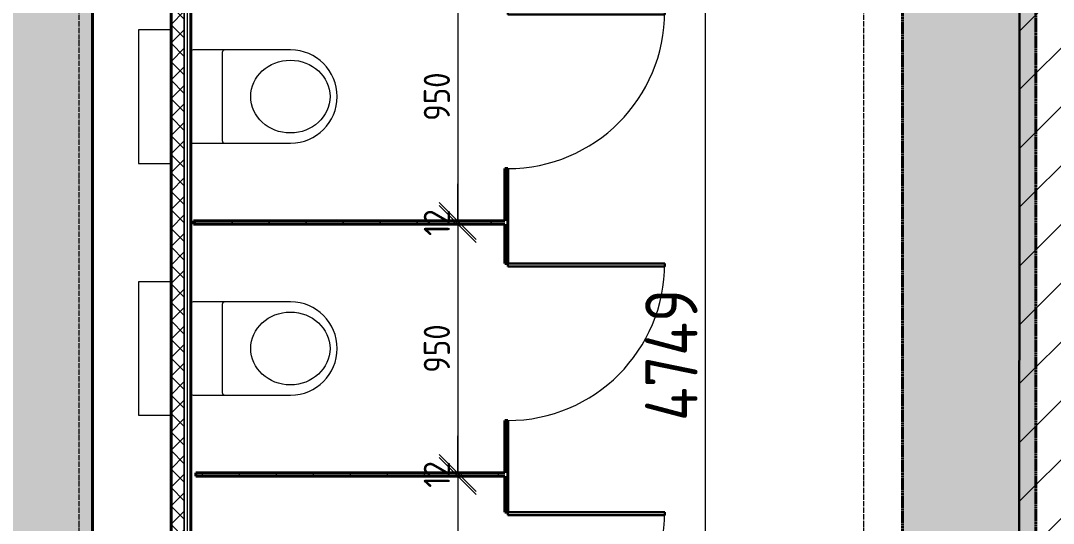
# Model space of a CAD drawing. Header units: millimetres. Extents: x -11886 to 379896, y -8130 to 47743.
# Drawn here: x 330241 to 334188, y 16771 to 18691 of the extents above; entities that cross this region are included whole.
import ezdxf

# ---------------------------------------------------------------- set-up
doc = ezdxf.new("R2010")
doc.units = ezdxf.units.MM
doc.linetypes.add('ADSK_Линия сетки', pattern=[25, 20, -2.5, 0, -2.5])
doc.linetypes.add('ADSK_Снесено', pattern=[4.5, 3, -1.5])
for name, color, linetype, lineweight, true_color in [('Двери', 5, 'Continuous', 18, 0x0000ff), ('Обобщенные модели', 5, 'Continuous', 18, 0x0000ff), ('Сантехника', 5, 'Continuous', 18, 0x0000ff), ('Стены внутренние', 5, 'Continuous', 18, 0x0000ff), ('Стены наружные', 1, 'ADSK_Снесено', 18, 0xff0000), ('Стены штриховка', 5, 'Continuous', 18, 0x0000ff)]:
    doc.layers.add(name, color=color, linetype=linetype, lineweight=lineweight, true_color=true_color)
doc.layers.add('Оси', color=7, linetype='Continuous', lineweight=9)
doc.layers.add('Размеры', color=7, linetype='Continuous', lineweight=9)
doc.styles.add('GOST Common_1', font='GOST_Common.ttf', dxfattribs={"width": 0.9, "height": 200})
doc.styles.add('GOST Common_3', font='GOST_Common.ttf', dxfattribs={"width": 0.9, "height": 100})
doc.dimstyles.new('ADSK_Основной_1_мм_Округление_до_1_мм_2', dxfattribs={"dimscale": 304.8, "dimtxt": 100.5715, "dimasz": 0.463911, "dimexe": 0.492126, "dimexo": 0.492126, "dimgap": 0.098425, "dimtad": 1, "dimdec": 0, "dimdsep": 46, "dimtxsty": 'GOST Common_3', "dimblk1": 'OBLIQUE', "dimblk2": 'OBLIQUE', "dimsah": 1, "dimcen": 0.09, "dimdle": 0.492126, "dimazin": 2, "dimtfac": 1, "dimtdec": 4, "dimtix": 1, "dimtmove": 0, "dimatfit": 3, "dimfxl": 1, "dimtvp": 1, "dimtolj": 1, "dimtzin": 0, "dimlwd": 20, "dimlwe": 20, "dimarcsym": 2})
doc.dimstyles.new('ADSK_Основной_2_мм_Округление_до_1_мм', dxfattribs={"dimscale": 304.8, "dimtxt": 201.142999, "dimasz": 0.463911, "dimexe": 0.492126, "dimexo": 0.492126, "dimgap": 0.098425, "dimtad": 1, "dimdec": 0, "dimdsep": 46, "dimtxsty": 'GOST Common_1', "dimblk1": 'OBLIQUE', "dimblk2": 'OBLIQUE', "dimsah": 1, "dimcen": 0.09, "dimdle": 0.492126, "dimazin": 2, "dimtfac": 1, "dimtdec": 4, "dimtix": 1, "dimtmove": 0, "dimatfit": 3, "dimfxl": 1, "dimtvp": 1, "dimtolj": 1, "dimtzin": 0, "dimlwd": 20, "dimlwe": 20, "dimarcsym": 2})
pattern_1 = [(45, (322754.53, 150), (-70.7107, 70.7107), [])]

# ---------------------------------------------------------------- blocks, each defined once
blk = doc.blocks.new('Дверь-Одинарная-Панель - 600 x 2150 мм с_у-1872436-04 План 4-го этажа')
at = {"layer": 'Двери', "lineweight": 30}
for p, q in [((288, -6), (300, -6)), ((288, -606), (288, -6)), ((300, -6), (300, -606)), ((300, -606), (288, -606))]:
    blk.add_line(p, q, dxfattribs=at)
at = {"layer": 'Двери'}
blk.add_arc((300, -6), 600, 180, 270, dxfattribs=at)
blk = doc.blocks.new('Туалет подвесной-Moderna R-Laufen - 000 White-2284892-04 План 4-го этажа')
at = {"layer": 'Обобщенные модели'}
for p, q in [((-53, 419.3), (-53, 47.4)), ((303, 47.4), (303, 419.3)), ((-43.1, 157.8), (293.1, 157.8))]:
    blk.add_line(p, q, dxfattribs=at)
for centre, radius, start, end in [((125, 419.3), 178, 360, 180), ((-43.1, 167.7), 9.89, 180, 270), ((293.1, 167.7), 9.89, 270, 360), ((-43.1, 47.4), 9.89, 180, 270), ((293.1, 47.4), 9.89, 270, 360)]:
    blk.add_arc(centre, radius, start, end, dxfattribs=at)
blk.add_ellipse((125, 418.3), major_axis=(0, 151.6), ratio=0.916517, dxfattribs=at)
at = {"layer": 'Сантехника'}
for p, q in [((-130, -37.5), (-130, -162.5)), ((380, -162.5), (380, -37.5)), ((-130, -162.5), (380, -162.5))]:
    blk.add_line(p, q, dxfattribs=at)
blk = doc.blocks.new('_Oblique')
at = {"color": 0, "linetype": 'ByBlock', "lineweight": -2}
blk.add_line((-0.5, -0.5), (0.5, 0.5), dxfattribs=at)
blk = doc.blocks.new('*D3001')
at = {"layer": 'Defpoints', "color": 0, "transparency": 16777216}
for p in [(332012, 18876.1), (331912, 17926.1), (332012, 17926.1)]:
    blk.add_point(p, dxfattribs=at)
at = {"layer": 'Размеры', "color": 0, "lineweight": 20, "transparency": 16777216}
for p, q in [((331912, 19026.1), (331912, 17776.1)), ((331862, 18876.1), (331762, 18876.1)), ((331862, 17926.1), (331762, 17926.1))]:
    blk.add_line(p, q, dxfattribs=at)
at = {"layer": 'Размеры', "color": 0, "lineweight": 20, "transparency": 16777216, "xscale": 141.4, "yscale": 141.4, "zscale": 141.4}
for p, rotation in [((331912, 18876.1), 90), ((331912, 17926.1), 270)]:
    blk.add_blockref('_Oblique', p, dxfattribs=dict(at, rotation=rotation))
at = {"layer": 'Размеры', "color": 0, "lineweight": 20, "transparency": 16777216, "insert": (331832, 18401.1), "char_height": 100, "width": 227.053, "attachment_point": 5, "rotation": 90, "style": 'GOST Common_3'}
blk.add_mtext('\\A1;950', dxfattribs=at)
blk = doc.blocks.new('*D3002')
at = {"layer": 'Defpoints', "color": 0, "transparency": 16777216}
for p in [(332012, 17926.1), (331912, 17914.1), (332012, 17914.1)]:
    blk.add_point(p, dxfattribs=at)
at = {"layer": 'Размеры', "color": 0, "lineweight": 20, "transparency": 16777216}
for p, q in [((331912, 17926.1), (331912, 18067.5)), ((331862, 17926.1), (331762, 17926.1)), ((331912, 17926.1), (331912, 17914.1)), ((331862, 17914.1), (331762, 17914.1)), ((331912, 17914.1), (331912, 17772.7))]:
    blk.add_line(p, q, dxfattribs=at)
at = {"layer": 'Размеры', "color": 0, "lineweight": 20, "transparency": 16777216, "xscale": 141.4, "yscale": 141.4, "zscale": 141.4}
for p, rotation in [((331912, 17926.1), 270), ((331912, 17914.1), 90)]:
    blk.add_blockref('_Oblique', p, dxfattribs=dict(at, rotation=rotation))
at = {"layer": 'Размеры', "color": 0, "lineweight": 20, "transparency": 16777216, "insert": (331832, 17920.1), "char_height": 100, "width": 128.868, "attachment_point": 5, "rotation": 90, "style": 'GOST Common_3'}
blk.add_mtext('\\A1;12', dxfattribs=at)
blk = doc.blocks.new('*D3003')
at = {"layer": 'Defpoints', "color": 0, "transparency": 16777216}
for p in [(332012, 17914.1), (331912, 16964.1), (332012, 16964.1)]:
    blk.add_point(p, dxfattribs=at)
at = {"layer": 'Размеры', "color": 0, "lineweight": 20, "transparency": 16777216}
for p, q in [((331912, 18064.1), (331912, 16814.1)), ((331862, 17914.1), (331762, 17914.1)), ((331862, 16964.1), (331762, 16964.1))]:
    blk.add_line(p, q, dxfattribs=at)
at = {"layer": 'Размеры', "color": 0, "lineweight": 20, "transparency": 16777216, "xscale": 141.4, "yscale": 141.4, "zscale": 141.4}
for p, rotation in [((331912, 17914.1), 90), ((331912, 16964.1), 270)]:
    blk.add_blockref('_Oblique', p, dxfattribs=dict(at, rotation=rotation))
at = {"layer": 'Размеры', "color": 0, "lineweight": 20, "transparency": 16777216, "insert": (331832, 17439.1), "char_height": 100, "width": 227.053, "attachment_point": 5, "rotation": 90, "style": 'GOST Common_3'}
blk.add_mtext('\\A1;950', dxfattribs=at)
blk = doc.blocks.new('*D3004')
at = {"layer": 'Defpoints', "color": 0, "transparency": 16777216}
for p in [(331912, 16952.1), (332012, 16964.1), (332012, 16952.1)]:
    blk.add_point(p, dxfattribs=at)
at = {"layer": 'Размеры', "color": 0, "lineweight": 20, "transparency": 16777216}
for p, q in [((331912, 16964.1), (331912, 17105.5)), ((331862, 16964.1), (331762, 16964.1)), ((331862, 16952.1), (331762, 16952.1)), ((331912, 16964.1), (331912, 16952.1)), ((331912, 16952.1), (331912, 16810.7))]:
    blk.add_line(p, q, dxfattribs=at)
at = {"layer": 'Размеры', "color": 0, "lineweight": 20, "transparency": 16777216, "xscale": 141.4, "yscale": 141.4, "zscale": 141.4}
for p, rotation in [((331912, 16964.1), 270), ((331912, 16952.1), 90)]:
    blk.add_blockref('_Oblique', p, dxfattribs=dict(at, rotation=rotation))
at = {"layer": 'Размеры', "color": 0, "lineweight": 20, "transparency": 16777216, "insert": (331832, 16958.1), "char_height": 100, "width": 128.868, "attachment_point": 5, "rotation": 90, "style": 'GOST Common_3'}
blk.add_mtext('\\A1;12', dxfattribs=at)
blk = doc.blocks.new('*D3005')
at = {"layer": 'Defpoints', "color": 0, "transparency": 16777216}
for p in [(332012, 16952.1), (331912, 16002.1), (332012, 16002.1)]:
    blk.add_point(p, dxfattribs=at)
at = {"layer": 'Размеры', "color": 0, "lineweight": 20, "transparency": 16777216}
for p, q in [((331912, 17102.1), (331912, 15852.1)), ((331862, 16952.1), (331762, 16952.1)), ((331862, 16002.1), (331762, 16002.1))]:
    blk.add_line(p, q, dxfattribs=at)
at = {"layer": 'Размеры', "color": 0, "lineweight": 20, "transparency": 16777216, "xscale": 141.4, "yscale": 141.4, "zscale": 141.4}
for p, rotation in [((331912, 16952.1), 90), ((331912, 16002.1), 270)]:
    blk.add_blockref('_Oblique', p, dxfattribs=dict(at, rotation=rotation))
at = {"layer": 'Размеры', "color": 0, "lineweight": 20, "transparency": 16777216, "insert": (331832, 16477.1), "char_height": 100, "width": 227.053, "attachment_point": 5, "rotation": 90, "style": 'GOST Common_3'}
blk.add_mtext('\\A1;950', dxfattribs=at)
blk = doc.blocks.new('*D3010')
at = {"layer": 'Defpoints', "color": 0, "transparency": 16777216}
for p in [(332858.4, 19788.6), (332975.9, 19788.6), (332103.3, 15040.1)]:
    blk.add_point(p, dxfattribs=at)
at = {"layer": 'Размеры', "color": 0, "lineweight": 20, "transparency": 16777216}
for p, q in [((332858.4, 14890.1), (332858.4, 19938.6)), ((332825.9, 19788.6), (332708.4, 19788.6)), ((332253.3, 15040.1), (333008.4, 15040.1))]:
    blk.add_line(p, q, dxfattribs=at)
at = {"layer": 'Размеры', "color": 0, "lineweight": 20, "transparency": 16777216, "xscale": 141.4, "yscale": 141.4, "zscale": 141.4}
for p, rotation in [((332858.4, 19788.6), 90), ((332858.4, 15040.1), 270)]:
    blk.add_blockref('_Oblique', p, dxfattribs=dict(at, rotation=rotation))
at = {"layer": 'Размеры', "color": 0, "lineweight": 20, "transparency": 16777216, "insert": (332728.4, 17414.4), "char_height": 200, "width": 646.385, "attachment_point": 5, "rotation": 90, "style": 'GOST Common_1'}
blk.add_mtext('\\A1;4749', dxfattribs=at)

msp = doc.modelspace()

# ---------------------------------------------------------------- hatches: boundary and pattern name
at = {"lineweight": 13, "true_color": 0x636466, "transparency": 33554559}
h = msp.add_hatch(dxfattribs=at)
h.set_pattern_fill('ANSI31', color=251, scale=50)
h.set_pattern_definition([(45, (322754.53, 85026.59), (-112.2532, 112.2532), [])])
h.paths.add_polyline_path([(354071.55, 43675.13), (341210.37, 43675.13), (341210.37, 21068.63), (334059.77, 21068.63), (334055.85, 13720.18), (337042.11, 13716.63), (337042.11, 13206.63), (335179.7, 13206.63), (335179.7, 11328.12), (358547.3, 11328.12), (358547.3, 13716.63), (361496.44, 13716.63), (361484.24, 21084.06), (354071.55, 21084.06)])
at = {"layer": 'Стены внутренние', "true_color": 0xc0c0c0}
msp.add_hatch(color=9, dxfattribs=at).paths.add_polyline_path([(330487.34, 12933.84), (330516.28, 12933.84), (330516.28, 20558.63), (330136.28, 20558.63), (330136.28, 13109.55), (330486.6, 13110.89), (330487.14, 12933.84)])
at = {"layer": 'Стены внутренние', "lineweight": 9}
h = msp.add_hatch(dxfattribs=at)
h.set_pattern_fill('FP_3', color=256, style=0, pattern_type=2)
h.set_pattern_definition([(45, (322754.535, 150), (-35.35534, 35.35534), []), (135, (322754.535, 150), (-35.35534, -35.35534), [])])
h.paths.add_polyline_path([(330866.28, 15040.12), (330866.28, 20558.63), (330816.28, 20558.63), (330816.28, 15040.12)])
h = msp.add_hatch(dxfattribs=at)
h.set_pattern_fill('FP_4', color=256, style=0, pattern_type=2)
h.set_pattern_definition(pattern_1)
h.paths.add_polyline_path([(332103.28, 15040.12), (332103.28, 15240.12), (332091.28, 15240.12), (332091.28, 15040.12)])
h.paths.add_polyline_path([(332103.28, 15840.12), (332103.28, 16214.12), (332091.28, 16214.12), (332091.28, 15840.12)])
h.paths.add_polyline_path([(332091.28, 16814.12), (332103.28, 16814.12), (332103.28, 17164.12), (332091.28, 17164.12), (332091.28, 16952.12)])
h.paths.add_polyline_path([(332091.28, 17764.12), (332103.28, 17764.12), (332103.28, 18126.12), (332091.28, 18126.12), (332091.28, 17888.96)])
h.paths.add_polyline_path([(332103.28, 18726.12), (332103.28, 18876.12), (332091.28, 18875.93), (332091.28, 18726.12)])
h = msp.add_hatch(dxfattribs=at)
h.set_pattern_fill('FP_4', color=256, style=0, pattern_type=2)
h.set_pattern_definition(pattern_1)
h.paths.add_polyline_path([(331444.99, 17914.12), (332091.28, 17914.12), (332091.28, 17926.12), (330901.34, 17926.12), (330901.34, 17914.12), (331273.06, 17914.12)])
h = msp.add_hatch(dxfattribs=at)
h.set_pattern_fill('FP_4', color=256, style=0, pattern_type=2)
h.set_pattern_definition(pattern_1)
h.paths.add_polyline_path([(331595.85, 16952.12), (332091.28, 16952.12), (332091.28, 16964.12), (330910.34, 16964.12), (330910.34, 16952.12), (331444.99, 16952.12)])
at = {"layer": 'Стены наружные', "true_color": 0xc0c0c0}
h = msp.add_hatch(color=9, dxfattribs=at)
h.paths.add_polyline_path([(334121.85, 13716.63), (334121.85, 14168.45), (333611.85, 14168.45), (333611.85, 13716.63), (333991.85, 13716.63)])
h.paths.add_polyline_path([(333716.18, 15018.45), (334121.85, 15018.45), (334121.85, 20558.63), (333611.85, 20558.63), (333611.85, 15018.45)])

# ---------------------------------------------------------------- linework, layer by layer
at = {"color": 251, "lineweight": 30, "true_color": 0x636466}
msp.add_lwpolyline([(334059.77, 21068.63), (334055.85, 13720.18), (337042.11, 13716.63), (337042.11, 13206.63), (335179.7, 13206.63), (335179.7, 11328.12), (358547.3, 11328.12), (358547.3, 13716.63), (361496.44, 13716.63), (361484.24, 21084.06), (354071.55, 21084.06), (354071.55, 43675.13), (341210.37, 43675.13), (341210.37, 21068.63), (334059.77, 21068.63)], dxfattribs=at)
at = {"layer": 'Оси', "linetype": 'ADSK_Линия сетки'}
for p, q in [((330464.44, -5025.59), (330464.44, 21818.8)), ((333464.44, -5025.59), (333464.44, 21818.8))]:
    msp.add_line(p, q, dxfattribs=at)
at = {"layer": 'Стены внутренние', "color": 18, "lineweight": 40, "true_color": 0x000000}
for p, q in [((330516.28, 13123.84), (330516.28, 20558.63)), ((330816.28, 20558.63), (330816.28, 15040.12)), ((330891.28, 15040.12), (330891.28, 20558.63)), ((332091.28, 18126.12), (332091.28, 17926.12)), ((332103.28, 18126.12), (332091.28, 18126.12)), ((332103.28, 17764.12), (332103.28, 18126.12)), ((332091.28, 17926.12), (330901.34, 17926.12)), ((330901.34, 17926.12), (330901.34, 17914.12)), ((330901.34, 17914.12), (332091.28, 17914.12)), ((332091.28, 17914.12), (332091.28, 17764.12)), ((332091.28, 17764.12), (332103.28, 17764.12)), ((332091.28, 17164.12), (332091.28, 16964.12)), ((332103.28, 17164.12), (332091.28, 17164.12)), ((332103.28, 16814.12), (332103.28, 17164.12)), ((332091.28, 16964.12), (330910.34, 16964.12)), ((330910.34, 16964.12), (330910.34, 16952.12)), ((330910.34, 16952.12), (332091.28, 16952.12)), ((332091.28, 16952.12), (332091.28, 16814.12)), ((332091.28, 16814.12), (332103.28, 16814.12))]:
    msp.add_line(p, q, dxfattribs=at)
at = {"layer": 'Стены наружные', "color": 18, "lineweight": 40, "true_color": 0x000000}
for p, q in [((334121.85, 15018.45), (334121.85, 21068.63)), ((333611.85, 18876.12), (333611.85, 15018.45))]:
    msp.add_line(p, q, dxfattribs=at)
at = {"layer": 'Стены штриховка'}
for p, q in [((330866.28, 15040.12), (330866.28, 20558.63)), ((330867.28, 15040.12), (330867.28, 20558.63)), ((330879.28, 15040.12), (330879.28, 20558.63))]:
    msp.add_line(p, q, dxfattribs=at)

# ---------------------------------------------------------------- block references
at = {"layer": 'Двери', "rotation": 89.99999999999991}
for p in [(332097.28, 18426.12), (332097.28, 17464.12), (332097.28, 16514.12)]:
    msp.add_blockref('Дверь-Одинарная-Панель - 600 x 2150 мм с_у-1872436-04 План 4-го этажа', p, dxfattribs=at)
at = {"layer": 'Сантехника', "rotation": 269.9999999999999}
for p in [(330853.78, 18526.12), (330853.78, 17564.12)]:
    msp.add_blockref('Туалет подвесной-Moderna R-Laufen - 000 White-2284892-04 План 4-го этажа', p, dxfattribs=at)

# ---------------------------------------------------------------- dimensions: what is measured, and where the dimension line sits
at = {"layer": 'Размеры', "lineweight": 20}
for base, p1, p2, dimstyle, override, picture, middle in [((332858.41, 19788.63), (332103.28, 15040.12), (332975.85, 19788.63), 'ADSK_Основной_2_мм_Округление_до_1_мм', {"dimpost": '<>', "dimfxl": 4828.019945}, '*D3010', (332728.41, 17414.37)), ((331912, 17926.12), (332011.99, 18876.12), (332011.99, 17926.12), 'ADSK_Основной_1_мм_Округление_до_1_мм_2', {"dimpost": '<>', "dimfxl": 950}, '*D3001', (331832, 18401.12)), ((331912, 17914.12), (332011.99, 17926.12), (332011.99, 17914.12), 'ADSK_Основной_1_мм_Округление_до_1_мм_2', {"dimpost": '<>', "dimfxl": 12}, '*D3002', (331832, 17920.12)), ((331912, 16964.12), (332011.99, 17914.12), (332011.99, 16964.12), 'ADSK_Основной_1_мм_Округление_до_1_мм_2', {"dimpost": '<>', "dimfxl": 950}, '*D3003', (331832, 17439.12)), ((331912, 16952.12), (332011.99, 16964.12), (332011.99, 16952.12), 'ADSK_Основной_1_мм_Округление_до_1_мм_2', {"dimpost": '<>', "dimfxl": 12}, '*D3004', (331832, 16958.12)), ((331912, 16002.12), (332011.99, 16952.12), (332011.99, 16002.12), 'ADSK_Основной_1_мм_Округление_до_1_мм_2', {"dimpost": '<>', "dimfxl": 950}, '*D3005', (331832, 16477.12))]:
    dim = msp.add_linear_dim(base=base, p1=p1, p2=p2, angle=90, dimstyle=dimstyle, override=override, dxfattribs=at)
    dim.commit()
    dim.dimension.update_dxf_attribs({"geometry": picture, "text_midpoint": middle})

doc.saveas('drawing.dxf')
